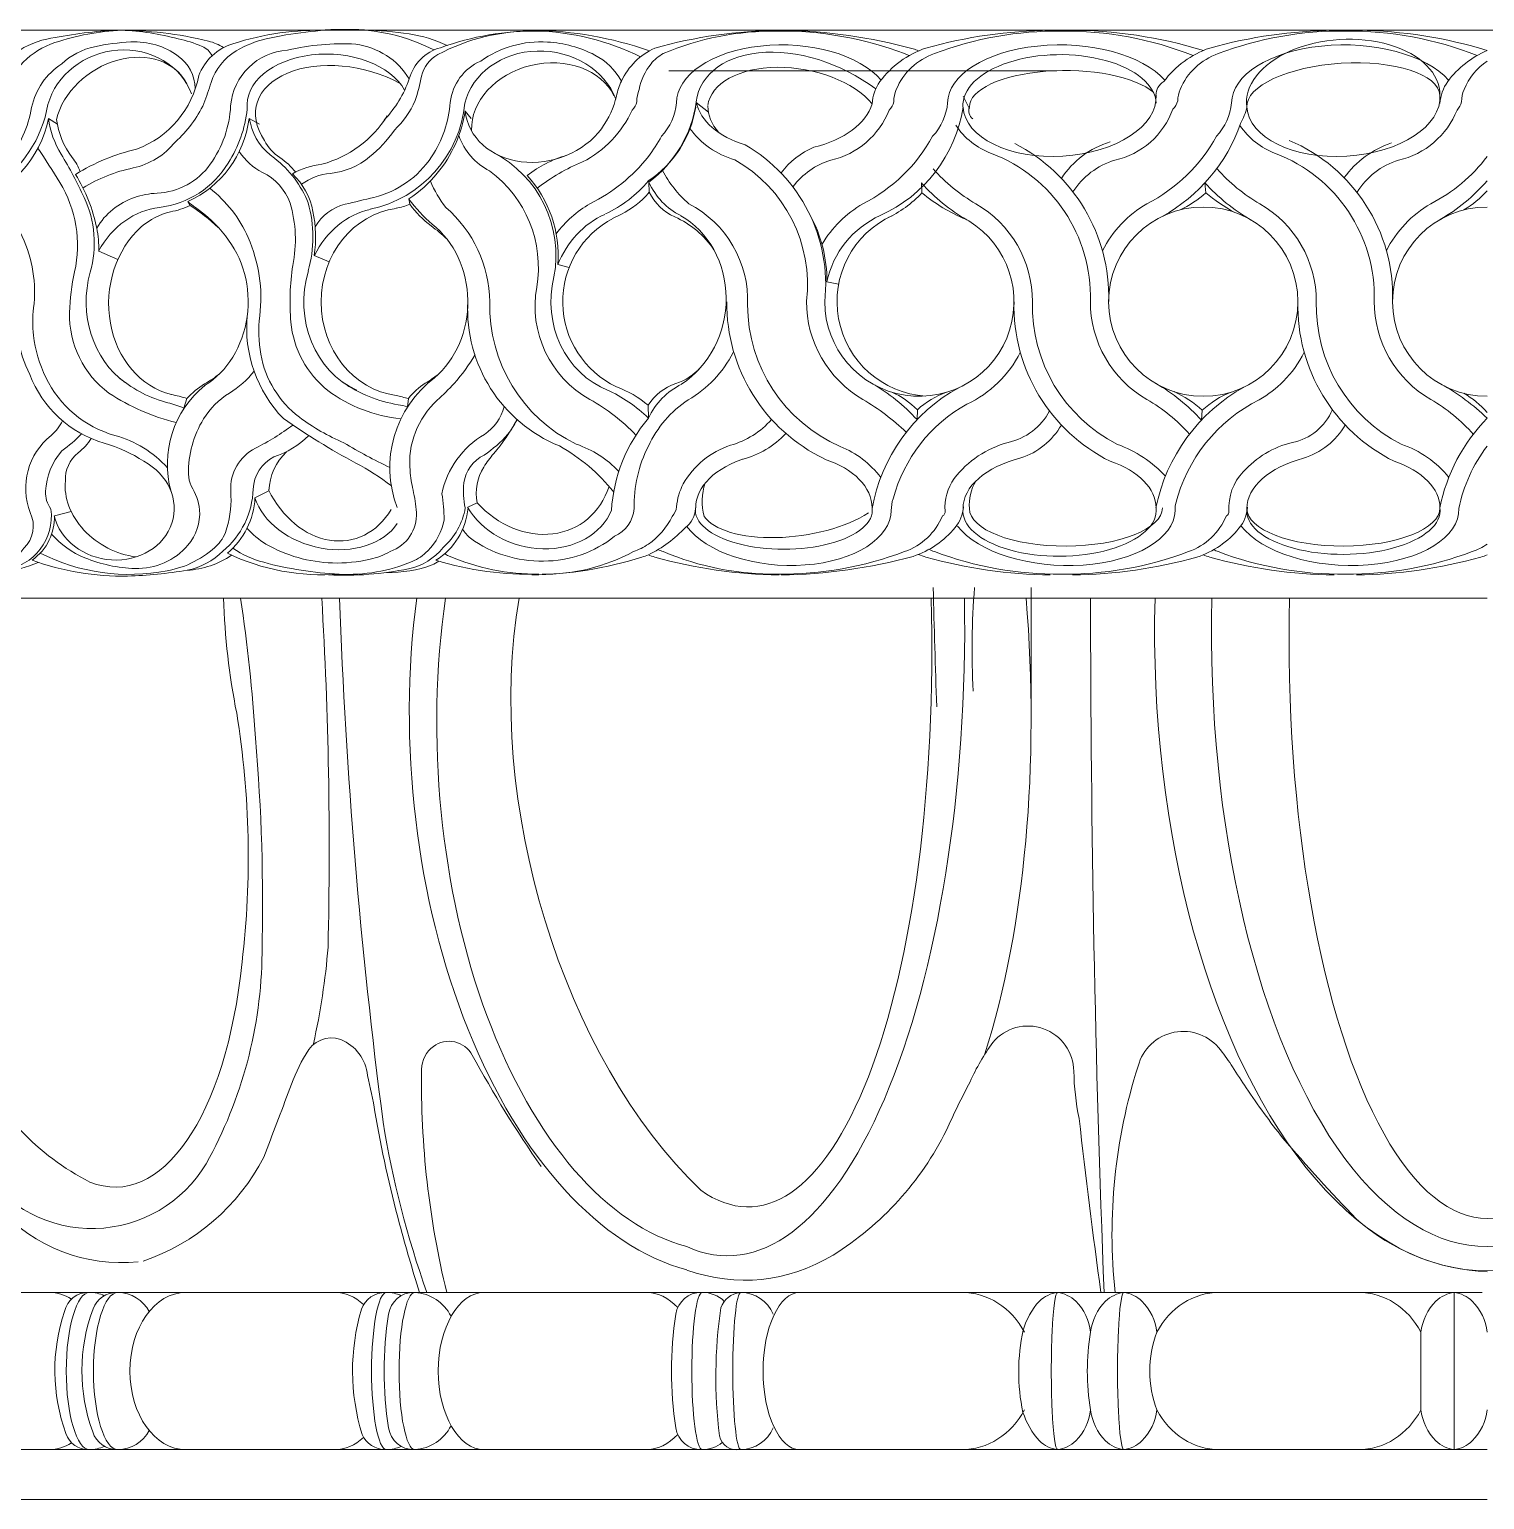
# Model space of a CAD drawing. Header units: millimetres. Extents: x 542654 to 551203, y 315718 to 321804.
# Drawn here: x 547724.7 to 547840.1, y 321097.9 to 321214.4 of the extents above; entities that cross this region are included whole.
import ezdxf

# ---------------------------------------------------------------- set-up
doc = ezdxf.new("R2010")
doc.units = ezdxf.units.MM
doc.layers.add('cad-block.com', color=250, linetype='Continuous')

msp = doc.modelspace()

# ---------------------------------------------------------------- linework, layer by layer
at = {"layer": 'cad-block.com', "color": 18, "lineweight": 15, "true_color": 0x000000}
msp.add_line((547673.71, 321169.35), (547840.28, 321169.35), dxfattribs=at)
for points in [[(547661.06, 321214.35), (548019.5, 321214.35)], [(547806.17, 321211.15), (547775.42, 321211.15)], [(547798.74, 321209.12), (547799.26, 321208.13)], [(547759.28, 321207.95), (547759.76, 321207.36)], [(547777.6, 321208.63), (547778.56, 321207.86)], [(547726.25, 321207.36), (547726.96, 321206.9)], [(547742.15, 321207.35), (547742.98, 321206.9)], [(547773.87, 321201.53), (547773.84, 321202.3)], [(547795.48, 321201.47), (547795.46, 321202.25)], [(547817.98, 321201.47), (547817.91, 321202.26)], [(547747.32, 321196.5), (547748.51, 321196)], [(547766.63, 321195.78), (547767.52, 321195.55)], [(547787.95, 321194.41), (547788.88, 321194.23)], [(547795.12, 321184.27), (547795.1, 321183.49)], [(547817.7, 321184.24), (547817.63, 321183.45)], [(547742.62, 321177.3), (547743.73, 321177.85)], [(547759.48, 321176.55), (547760.22, 321176.9)], [(547679.65, 321114.31), (547839.88, 321114.31)], [(547718.68, 321114.31), (547728.68, 321114.31)], [(547737.81, 321114.31), (547748.94, 321114.31)], [(547762.26, 321114.31), (547773.6, 321114.31)], [(547785.79, 321114.31), (547798.63, 321114.31)], [(547819.07, 321114.31), (547830.06, 321114.31)], [(547837.66, 321101.85), (547837.66, 321114.31)], [(547835.03, 321111.16), (547835.03, 321105)], [(547669.62, 321101.85), (547840.28, 321101.85)], [(547718.68, 321101.85), (547728.68, 321101.85)], [(547737.81, 321101.85), (547748.94, 321101.85)], [(547762.26, 321101.85), (547773.6, 321101.85)], [(547785.79, 321101.85), (547798.63, 321101.85)], [(547819.07, 321101.85), (547830.06, 321101.85)], [(547668.43, 321097.89), (547840.28, 321097.89)]]:
    msp.add_lwpolyline(points, dxfattribs=at)
for points in [[(547712.74, 321202.07, -0.081747), (547715.83, 321203.13, 0.186687), (547720.95, 321206.18, 0.153042), (547722.51, 321208.56, -0.147978), (547724.26, 321211.82, -0.116159), (547726.76, 321213.37, -0.069587), (547732.05, 321214.35, -0.061389), (547736.52, 321213.67, -0.05776), (547738.43, 321213.07, -0.195391), (547739.22, 321212.33, -1.144164)], [(547721.52, 321209.89, -0.245882), (547726.12, 321213.65, -0.035445), (547731.4, 321214.35, -2.639422)], [(547728.99, 321201.86, -0.085747), (547732.96, 321203.44, 0.173428), (547736.31, 321205.51, 0.099677), (547738.58, 321208.55, 0.010356), (547739.14, 321210.21, -0.183892), (547741.13, 321212.72, -0.07889), (547743.52, 321213.67, -0.051544), (547749.8, 321214.42, -0.122981), (547756.8, 321212.79, -2.424902)], [(547738.94, 321213.49, 0.062253), (547731.67, 321214.35)], [(547733.24, 321204.93, 0.262527), (547738.17, 321210.76, -0.234916), (547740.87, 321213.28, -0.085906), (547748.39, 321214.35, 6.378675)], [(547773.18, 321212.24, 0.112919), (547764.85, 321214.29, 0.127971), (547757.12, 321212.42, 0.219163), (547755.83, 321210.71, -0.022667), (547755.32, 321208.78, -0.099259), (547753.67, 321206.43, -0.066876), (547751.71, 321204.31, -0.149991), (547748.6, 321203.01, 0.130563), (547746.3, 321202.15, 2.937917)], [(547757.85, 321213.15, 0.076039), (547754.84, 321214.06, 0.049926), (547747.73, 321214.36)], [(547752.87, 321207.25, 0.106135), (547754.85, 321210.5, -0.266284), (547757.32, 321212.97, -0.09033), (547765.13, 321214.29, -2.675472)], [(547773.8, 321212.75, 0.018642), (547773.8, 321212.75, 0.079307), (547764.75, 321214.35)], [(547774.01, 321211.69, -0.109679), (547774.98, 321212.5, -0.103225), (547784.02, 321214.29)], [(547774.3, 321212.94, -0.000006), (547774.3, 321212.94, -0.065451), (547784.16, 321214.35)], [(547794.48, 321212.35, 0.020558), (547794.1, 321212.5, 0.093407), (547784.02, 321214.29)], [(547795.22, 321212.72, 0.016128), (547794.78, 321212.88, 0.06288), (547784.48, 321214.35)], [(547791.54, 321208.52, -0.143119), (547792.15, 321210.28, -0.152401), (547795.79, 321212.94, -0.065451), (547805.65, 321214.35)], [(547793.25, 321208.69, -0.103393), (547793.45, 321209.66, -0.214877), (547796.47, 321212.5, -0.093177), (547806.52, 321214.29, -0.071007)], [(547816.98, 321212.35, 0.020302), (547816.98, 321212.35, 0.097303), (547806.52, 321214.29)], [(547817.79, 321212.75, 0.018782), (547817.79, 321212.75, 0.074966), (547807.08, 321214.35)], [(547814.03, 321209.19, -0.287049), (547814.65, 321210.28, -0.152401), (547818.29, 321212.94, -0.065459), (547828.15, 321214.35)], [(547815.75, 321208.75, -0.096375), (547815.95, 321209.66, -0.214877), (547818.97, 321212.5, -0.093407), (547829.05, 321214.29, -0.071007)], [(547839.49, 321212.35, 0.097156), (547829.05, 321214.29)], [(547840.28, 321212.75, 0.018642), (547840.28, 321212.75, 0.0708), (547830.12, 321214.35)], [(547713.56, 321198.79, -0.223247), (547716.21, 321200.88, 0.044193), (547720.71, 321202.36, 0.115816), (547722.97, 321204.03, 0.136382), (547724.92, 321208.23, -0.200248), (547727.3, 321211.69, -0.134958), (547729.91, 321213.05, -0.040542), (547732.78, 321213.43, -0.171541), (547736.54, 321212.31, -0.237341), (547737.87, 321209.73, 213.805506)], [(547730.08, 321198.67, -0.180053), (547733.07, 321201.1, -0.071042), (547734.86, 321201.44, 0.230858), (547739.08, 321203.73, 0.143892), (547740.69, 321208.37, -0.37268), (547745.2, 321212.77, -0.074), (547750.61, 321213.25, -0.224865), (547754.85, 321210.5, 13.018877)], [(547738.94, 321213.49, -0.075231), (547740.13, 321212.98, -0.075231)], [(547747.39, 321198.77, -0.212772), (547749.77, 321200.56, 0.003748), (547752.05, 321201.11, 0.18758), (547756.62, 321204.32, 0.128591), (547758.1, 321208.64, -0.268767), (547760.51, 321211.91, -0.172279), (547765.81, 321213.42, -0.10341), (547769.56, 321212.39, -0.150327), (547771.66, 321210.33, -1.681499)], [(547771.27, 321209.14, -0.046853), (547771.66, 321210.33, -0.173558), (547774.3, 321212.94, -0.134169)], [(547836.54, 321208.55, -0.139266), (547837.15, 321210.28, -0.134169), (547840.28, 321212.74, -0.134169)], [(547772.88, 321208.69, -0.103393), (547773.08, 321209.66, -0.135171), (547774.01, 321211.69, -0.146784)], [(547838.25, 321208.69, -0.103393), (547838.45, 321209.66, -0.146784), (547840.28, 321211.91, -0.146784)], [(547770.11, 321206.58, 0.098394), (547771.27, 321209.14, -0.670495)], [(547716.78, 321200, 0.048193), (547721.85, 321201.94, 0.215502), (547726.2, 321208.47, 1.996929)], [(547735.06, 321200.31, 0.229973), (547740.5, 321203.83, 0.117172), (547742, 321208.1, 10.429524)], [(547751.76, 321200.16, 0.327229), (547759.26, 321208.58, 150.59008)], [(547754.82, 321200.98, 0.072945), (547757.07, 321203.02, 0.133742), (547759.28, 321207.95, -0.855332)], [(547764.99, 321201.83, -0.068828), (547768.59, 321203.92, 0.16839), (547772.52, 321208.03, 0.167427), (547772.88, 321208.69)], [(547773.8, 321202.41, 0.20928), (547777.55, 321208.25, 0.129765)], [(547773.84, 321202.3, 0.195253), (547777.6, 321208.63, 4.226524)], [(547774.84, 321205.95, 0.163446), (547776.03, 321208.6, -6.909534)], [(547785.26, 321201.94, -0.163972), (547788.26, 321204.05, 0.246599), (547792.89, 321208.03, 0.167427), (547793.25, 321208.69, -0.004862)], [(547792.17, 321199.67, 0.255515), (547798.74, 321208.26)], [(547796.33, 321205.95, 0.163446), (547797.52, 321208.6, -6.909534)], [(547799.24, 321208.26, 0.301195), (547799.51, 321207.32, -0.248294)], [(547807.45, 321201.54, -0.180292), (547810.76, 321204.05, 0.257063), (547815.37, 321208.1, 0.154584), (547815.75, 321208.75, -0.004862)], [(547818.83, 321205.95, 0.163446), (547820.02, 321208.6, -6.909534)], [(547820.74, 321206.97, 0.063694), (547821.24, 321208.26, -14.566342)], [(547829.97, 321201.51, -0.187032), (547833.26, 321204.05, 0.246599), (547837.89, 321208.03, 0.167427), (547838.25, 321208.69, -0.004862)], [(547720.13, 321200.69, 0.280746), (547726.25, 321207.36, 5.588893)], [(547729.56, 321195.17, 0.180093), (547729.09, 321201.09, 0.027271), (547727.26, 321204.52, -0.10274), (547726.25, 321207.36, -0.10274)], [(547726.9, 321207.29, 0.131718), (547728.13, 321204.26, -0.091647), (547728.76, 321203.14, 18.340922)], [(547737.29, 321200.78, 0.263197), (547742.15, 321207.35, 5.108955)], [(547746.84, 321195.28, 0.136177), (547746.84, 321200.67, 0.135064), (547744.17, 321204.21, -0.19006), (547742.26, 321206.98, -0.82602)], [(547753.1, 321207.57, -0.191884), (547747.93, 321203.74, 0.103334), (547745.59, 321202.97, 0.106934)], [(547777.07, 321206.6, 0.171369), (547780.65, 321204.09, -0.301945), (547786.33, 321192.87, 0.268572), (547790.81, 321185.09, -0.055523), (547794.24, 321182.49, -0.048784)], [(547798.16, 321206.84, 0.161371), (547801, 321204.59, -0.318713), (547808.83, 321192.87, 0.268575), (547813.31, 321185.09, -0.080911), (547816.68, 321182.34, -0.081294)], [(547814.53, 321199.6, -0.267865), (547814.53, 321199.6, 0.183586), (547820.74, 321206.97, 0.21331)], [(547820.69, 321206.81, 0.159429), (547823.5, 321204.59, -0.318713), (547831.33, 321192.87, 0.268575), (547835.81, 321185.09, -0.081294), (547839.19, 321182.32, -0.081294)], [(547743.37, 321205.61, 0.122166), (547744.59, 321204.26, -0.076887), (547745.85, 321203.11, 2.852258)], [(547758.78, 321206.01, 0.195227), (547761.22, 321203.21, -0.283008), (547764.95, 321194, 0.320836), (547769.17, 321185.09, -0.074676), (547772.81, 321182.26, -0.081294)], [(547773.8, 321204.34, 0.036546), (547774.84, 321205.95)], [(547787.56, 321197.37, -0.129971), (547790.81, 321200.6, 0.149601), (547796.33, 321205.95, 0.21331)], [(547806.53, 321202.61, -0.178716), (547810.4, 321205.5, 0.31947), (547810.4, 321205.5, -0.000978), (547810.4, 321205.5, -0.000978)], [(547809.79, 321196.87, -0.146171), (547813.31, 321200.6, 0.149601), (547818.83, 321205.95, 0.21331)], [(547828.94, 321202.67, -0.14896), (547832.71, 321205.44, 0.033692), (547832.71, 321205.44, 0.157416)], [(547736.39, 321183.26, -0.084711), (547731.05, 321185.59, -0.244148), (547727.92, 321191.98, -0.049704), (547728.32, 321195.21, 0.195952), (547727.15, 321202.29, 0.006951), (547725.42, 321205.01, -10.854549)], [(547728.4, 321202.92, -0.082612), (547733.24, 321204.93)], [(547754.18, 321183.55, -0.131559), (547748.4, 321185.79, -0.202765), (547745.46, 321191.22, -0.056499), (547745.61, 321195.72, 0.124857), (547745.4, 321200.66, 0.199329), (547743.21, 321203.08, -0.12536), (547741.38, 321204.73, 3.307301)], [(547764.2, 321202.85, -0.097494), (547767.33, 321204.44, 0.033692), (547767.33, 321204.44, 0.157416)], [(547766.49, 321198.22, -0.100998), (547769.17, 321200.6, 0.110215), (547773.8, 321204.34, 0.112441)], [(547781.47, 321205.27), (547781.47, 321205.27, -0.296896), (547787.78, 321192.84, -0.293371)], [(547832.29, 321196.87, -0.146184), (547835.81, 321200.6, 0.112441), (547840.28, 321204.34, 0.112441)], [(547774.92, 321203.25, 0.096), (547777, 321200.6, -0.292425), (547781.66, 321192.58, 0.296797), (547789.01, 321181.36, -0.135998), (547792.22, 321178.91, -0.119149)], [(547796.37, 321203.37, 0.081294), (547799.76, 321200.6, -0.268505), (547804.24, 321192.83, 0.288999), (547810.97, 321181.53, -0.123631), (547814.78, 321179, -0.052437)], [(547818.87, 321203.37, 0.081294), (547822.26, 321200.6, -0.268505), (547826.74, 321192.83, 0.288678), (547833.46, 321181.54, -0.142365), (547837.25, 321178.91, -0.117646)], [(547728.4, 321202.92, -0.088472), (547730.08, 321198.67, -0.057435), (547730.24, 321196.84), (547731.75, 321196.18)], [(547745.59, 321202.97, -0.158291), (547747.21, 321200, -0.086855), (547747.32, 321196.5, 1.100134)], [(547756.52, 321202.4, 0.062231), (547757.74, 321200.31, -0.214339), (547761.24, 321192.83, 0.294925), (547768.09, 321181.54, -0.122919), (547771.46, 321179.39, -0.117646)], [(547766.63, 321195.78, 0.204263), (547764.2, 321202.85, 3.948611)], [(547770.4, 321199.79, -0.267865), (547770.4, 321199.79, 0.10551), (547773.8, 321202.41, 0.081294)], [(547795.46, 321202.25, 0.000208), (547795.47, 321202.24, 0.000208)], [(547836.55, 321199.35, -0.267865), (547836.55, 321199.35, 0.081061), (547840.28, 321202.41, 0.081294)], [(547735.68, 321179.68, 0.140326), (547731.52, 321182.24, -0.216719), (547726.04, 321186.84, -0.080842), (547725.07, 321190.17, -0.061463), (547725.07, 321192.34, 0.140584), (547724.18, 321198, 0.097397), (547721.74, 321201.34, 6.432445)], [(547740.28, 321198.06, 0.075944), (547737.9, 321200.3, -0.03389), (547737.29, 321200.78, -0.03389)], [(547737.29, 321200.78), (547737.48, 321200.47, -0.045603), (547739.7, 321198.73, -0.663417)], [(547753.31, 321179.7, -0.025818), (547749.67, 321181.65, -0.061076), (547746.14, 321183.69, -0.18941), (547743.08, 321188.67, -0.074307), (547743, 321191.71, 0.134088), (547742.08, 321197.92, 0.125865), (547739.03, 321201.83, 3.907296)], [(547754.82, 321200.98), (547754.89, 321200.56, 0.079215), (547756.59, 321198.84, -0.030572), (547757.84, 321197.8, -1.926078)], [(547771.03, 321199.48, 0.090638), (547773.35, 321200.97, 0.032029), (547773.87, 321201.53, 0.032029)], [(547773.87, 321201.53, 0.180148), (547775.89, 321199.56, -0.140285), (547779, 321196.95, -0.153209)], [(547795.48, 321201.47, -0.09598), (547792.67, 321199.43, -19.622148)], [(547795.48, 321201.47, 0.076771), (547798.97, 321199.37, -1.326627)], [(547817.98, 321201.47, -0.072262), (547815.94, 321200.11, -19.622148)], [(547817.98, 321201.47, 0.044426), (547820.24, 321199.93, -1.326627)], [(547840.28, 321201.63, -0.08041), (547838.44, 321200.11, -19.622148)], [(547733.62, 321198.79, -0.109003), (547735.92, 321199.96, 0.063154), (547737.48, 321200.47, -6.141469)], [(547753.81, 321200.24, 0.036796), (547754.89, 321200.56, -1.216476)], [(547787.95, 321194.41, 0.128532), (547786.6, 321199.73, -19.222281)], [(547791.53, 321199.34, 0.000001), (547791.53, 321199.34, 0.000001)], [(547733.82, 321180.19, 0.014695), (547733.82, 321180.19, 0.074847), (547730.66, 321181.63, -0.234064), (547724.77, 321187.07, -0.17384), (547723.99, 321192.84)], [(547759.49, 321192.84, 0.318818), (547766.75, 321181.4), (547766.75, 321181.4)], [(547780.02, 321192.84, -0.036008), (547780.02, 321192.84, 0.291562), (547787.77, 321180.37), (547787.77, 321180.37)], [(547802.78, 321192.84, 0.290613), (547810.4, 321180.19), (547810.4, 321180.19)], [(547825.28, 321192.84, 0.290609), (547832.9, 321180.19), (547832.9, 321180.19)], [(547750.61, 321180.05, 0.280317), (547750.61, 321180.05, -0.028633), (547744.88, 321183.57, -0.220354), (547742.01, 321191.75)], [(547760.06, 321188.65, -0.056045), (547758.4, 321186.36, -0.022795), (547757.07, 321185.03, 0.235098), (547754.91, 321179.44, 0.032245), (547755.15, 321177.91, -0.038781), (547755.41, 321176.14, -0.33746), (547753.34, 321173.05, -0.078815), (547751.74, 321172.42, -0.063281), (547748.76, 321172.13, -0.121478), (547743.49, 321173.62, -0.064238), (547741.99, 321174.87, 3.827273)], [(547776.95, 321185.06, -0.081294), (547776.95, 321185.06, 0.147638), (547780.52, 321188.81, 0.267657)], [(547742.55, 321187.34, -0.093335), (547740.59, 321185.59, 0.120817), (547738.54, 321183.54, 0.139988), (547737.35, 321179.18, 0.101965), (547737.56, 321178.23, -0.1221), (547738.23, 321176.34, -0.196806), (547737.31, 321173.54, -0.227466), (547733.12, 321171.69, -0.088773), (547729.13, 321172.54, -0.116279), (547726.5, 321174.41, 0.122608)], [(547731.92, 321186.75, 0.108935), (547735.72, 321184.83, -0.041757), (547736.98, 321184.41, -0.041757)], [(547736.97, 321184.41), (547737.23, 321185.16, -0.074458), (547738.63, 321186.32, 0.04174), (547739.84, 321187.15, 24.307937)], [(547753.89, 321176.52, -0.334356), (547756.86, 321186.81, 0.532296)], [(547754.72, 321184.51), (547754.79, 321185.17, -0.096515), (547756.12, 321186.37, 0.028724), (547757.16, 321187.09, -26.089249)], [(547773.8, 321183.61), (547773.78, 321184.63, -0.17579), (547775.98, 321186.35, 0.131284), (547777.94, 321187.63, -43.334698)], [(547735.97, 321177.79, -0.297265), (547738.64, 321186.2, 0.080873)], [(547754.72, 321184.51, 0.02419), (547753.97, 321184.67, -0.113221), (547749.57, 321186.46)], [(547773.78, 321184.63, 0.086829), (547771.27, 321186.09)], [(547773.8, 321183.61, -0.165674), (547776.44, 321186.31, -0.072831)], [(547791.54, 321176.44, -0.227666), (547798.4, 321186.02, -0.227666)], [(547795.12, 321184.27, 0.097777), (547793.09, 321185.67, 19.622148)], [(547795.12, 321184.27, -0.100015), (547797.42, 321185.66, 1.326627)], [(547814.03, 321176.49, -0.220603), (547821.04, 321186.09, 0.066571), (547821.04, 321186.09)], [(547814.04, 321186.35, -0.07743), (547817.63, 321183.45)], [(547817.7, 321184.24, 0.07015), (547815.47, 321185.71, 19.622148)], [(547815.58, 321176.75, -0.220522), (547822.22, 321185.07, 0.067828), (547824.14, 321186.54, 0.067828)], [(547817.7, 321184.24, -0.084322), (547819.99, 321185.68, 1.326627)], [(547840.28, 321184.06, 0.08041), (547838.44, 321185.58, 19.622148)], [(547735.99, 321185.48, -0.033293), (547737.23, 321185.16, -0.045496)], [(547762.36, 321184.51, -0.181014), (547760.81, 321182.32, 0.210964), (547757.43, 321177.62, -0.035745), (547757.62, 321175.55, -0.146791), (547756.31, 321173.08, -0.099604), (547755.07, 321172.24, -0.112427), (547749.3, 321171.24, -0.052552), (547743.31, 321172.18, -0.081574), (547740.86, 321173.29, -481557.148128)], [(547753.81, 321185.41, 0.006424), (547754.79, 321185.17, -1.587277)], [(547773.8, 321181.39, -0.136905), (547776.95, 321185.06, 0.068195), (547776.95, 321185.06)], [(547793.2, 321177.22, -0.203725), (547799.05, 321184.72, 0.068195), (547799.05, 321184.72, 0.068195)], [(547727.36, 321183.4, -0.118246), (547726.46, 321182.24, 0.325983), (547724.8, 321176.12, -0.327377), (547724.3, 321173.29, -0.143144), (547722.74, 321172.09, -0.106305), (547717.06, 321171.18, -0.122174), (547709.43, 321173.19, -2.910199)], [(547760.22, 321176.9, -0.18765), (547760.75, 321179.73, -0.039095), (547761.54, 321180.8, 0.054537), (547763.37, 321183.45, 6.83049)], [(547760.78, 321180.68, 0.063521), (547762.67, 321182.33, 0.041781), (547763.37, 321183.45, 5.943578)], [(547770.87, 321176.3, -0.160271), (547773.8, 321183.61, -0.145453)], [(547776.56, 321178.39, -0.186494), (547780.31, 321181.46, 0.147073), (547783.56, 321183.5, 0.148769)], [(547798.04, 321178.82, -0.167244), (547802.32, 321181.68, 0.221723), (547805.59, 321184.18, 0.21466)], [(547820.95, 321179.36, -0.150244), (547824.83, 321181.68, 0.25156), (547828.01, 321184.28, 0.21133)], [(547836.53, 321176.49, -0.145453), (547840.28, 321183.61, -0.145453)], [(547745.62, 321183.06, -0.045129), (547742.67, 321181.23, 0.299565), (547740.7, 321177.83, -0.09087), (547740.39, 321174.91, -0.144119), (547739.64, 321173.56, -0.150915), (547735.65, 321171.51, -0.166619), (547725.6, 321172.91, -133.500069)], [(547726.02, 321177.81, -0.16978), (547727.32, 321181.01, 0.043804), (547728.88, 321182.36, -0.6587)], [(547742.47, 321177.98, -0.262287), (547744.11, 321180.54, 0.120053), (547746.88, 321182.23, 0.069073)], [(547781.26, 321180.35, 182.59746), (547781.26, 321180.35, 0.142317), (547784.69, 321182.39)], [(547803.31, 321180.45, -0.165719), (547803.31, 321180.45, 0.184944), (547806.53, 321183.06)], [(547825.71, 321180.43, -0.132314), (547825.71, 321180.43, 0.187603), (547829.03, 321183.06)], [(547727.59, 321178.63, -0.237758), (547728.61, 321180.86, 0.081735), (547729.65, 321181.99, -9.331702)], [(547743.73, 321177.85, -0.034066), (547743.73, 321177.85, -0.197259), (547745.12, 321180.95, -3.930132)], [(547766.75, 321181.4, -0.099661), (547771.05, 321177.75, 0.400997)], [(547772.67, 321176.44, -0.123226), (547773.8, 321181.39, -0.113469)], [(547773.8, 321181.39, -0.000004), (547773.8, 321181.39, -0.000004)], [(547838.04, 321176.44, -0.115094), (547840.28, 321181.39, -0.113469)], [(547750.61, 321180.05, -0.04339), (547753.43, 321178.24, 0.356149)], [(547759.29, 321176.5, -0.083203), (547759.17, 321178.47, -0.247182), (547760.78, 321180.68, -2.400939)], [(547798.04, 321178.82, 0.172817), (547797.31, 321176.23, 0.467619)], [(547799.24, 321176.44, -0.150462), (547799.75, 321178.62, 1140.797871)], [(547820.95, 321179.36, 0.207831), (547819.81, 321176.23, 0.467619)], [(547740.08, 321173.07, 0.215825), (547742.47, 321177.98, -7.383926)], [(547776.56, 321178.39, 0.104985), (547776.04, 321176.59, 0.023441), (547776.04, 321176.59, 1.136097)], [(547708.89, 321172.54, 0.118811), (547716.84, 321171.27, 0.082433), (547722.75, 321171.58, 0.413915), (547726.45, 321176.4, 1.886314)], [(547742.62, 321177.3, -0.21013), (547740.43, 321172.9, -4.567109)], [(547754.8, 321171.67, 0.176971), (547757.53, 321173.35, 0.170859), (547759.29, 321176.5, 30.835725)], [(547759.51, 321176.49, -0.234886), (547756.96, 321172.34, 0.555427)], [(547772.67, 321176.44, -0.273571), (547771.12, 321174.24, -0.171003), (547765.5, 321172.28, -0.163869), (547759.69, 321174.09, -0.074042), (547759.08, 321174.81, 2.685215)], [(547776.04, 321176.59, -0.144926), (547775.69, 321175.81, -0.128461), (547773.8, 321173.62, -0.131639)], [(547777.54, 321176.44, -0.221293), (547776.74, 321174.94, -0.091677), (547773.8, 321172.78, -0.107279)], [(547798.77, 321176.57, -0.154889), (547798.11, 321174.94, -0.142486), (547794.78, 321172.65, -0.063968), (547784.32, 321171.18)], [(547793.05, 321176.29, -0.086243), (547793.2, 321177.22)], [(547798.74, 321176.49, -0.0002), (547798.74, 321176.49, -0.0002)], [(547821.28, 321176.55, -0.160145), (547820.61, 321174.88, -0.142486), (547817.28, 321172.59, -0.065451), (547807.42, 321171.18, -0.065451)], [(547815.55, 321176.27, -0.076886), (547815.58, 321176.75, -0.711485)], [(547724.95, 321172.35, 0.131141), (547726.32, 321173.96, 0.120504), (547726.72, 321175.86), (547728.04, 321176.22)], [(547797.31, 321176.23, -0.375012), (547797.11, 321175.87, -0.214877), (547794.1, 321173.03, -0.093177), (547784.05, 321171.24, -0.071007)], [(547819.81, 321176.23, -0.375012), (547819.61, 321175.87, -0.214877), (547816.6, 321173.03, -0.094059), (547806.44, 321171.24, -0.071007)], [(547732.53, 321171.09, 0.034973), (547737.24, 321171.55, 0.146763), (547740.08, 321173.07, 0.146763)], [(547749.3, 321171.24, -0.131146), (547740.43, 321172.9, -0.136736)], [(547765.13, 321171.24, -0.104791), (547757.97, 321172.69, -0.031762), (547757.65, 321172.86, -1.384348)], [(547773.8, 321172.78, -0.018642), (547773.29, 321172.59, -0.073626), (547764.55, 321171.18, -0.065451)], [(547773.8, 321173.62, -0.066014), (547772.61, 321173.03, -0.127622), (547765.37, 321171.24)], [(547773.8, 321172.78, 0.017867), (547774.3, 321172.59, 0.065451), (547784.16, 321171.18, 0.065451)], [(547774.56, 321173.19, 0.022594), (547774.98, 321173.03, 0.10345), (547784.05, 321171.24)], [(547795.22, 321172.81, 0.020284), (547795.79, 321172.59, 0.065451), (547805.65, 321171.18, 0.065451)], [(547796.02, 321173.21, 0.024119), (547796.47, 321173.03, 0.093177), (547806.52, 321171.24)], [(547817.79, 321172.78, 0.01773), (547818.29, 321172.59, 0.065459), (547828.15, 321171.18, 0.065459)], [(547818.59, 321173.18, 0.020326), (547818.97, 321173.03, 0.093407), (547829.05, 321171.24)], [(547840.28, 321173.62, -0.066014), (547839.1, 321173.03, -0.093177), (547829.05, 321171.24)], [(547840.28, 321172.78, -0.018642), (547839.78, 321172.59, -0.065451), (547829.92, 321171.18, -0.065451)], [(547719.81, 321171.18, 0.107945), (547725.43, 321172.17, -2.721038)], [(547732.53, 321171.09, -0.091204), (547724.95, 321172.35, -0.116078)], [(547740.77, 321172.74, -0.210263), (547740.77, 321172.74, -0.134425), (547737.24, 321171.55, 0.410848)], [(547748.46, 321171.18, 0.062233), (547754.8, 321171.67, -20.36839)], [(547756.67, 321171.97, -0.089164), (547753.04, 321171.38, -138.152303)], [(547757.2, 321172.27, -0.023677), (547756.67, 321171.97, -4.543444)], [(547765.13, 321171.24, -0.080531), (547756.96, 321172.34, -0.078298)], [(547729.54, 321123.06, -0.177668), (547720.28, 321132.95, -0.104428), (547714.05, 321167.54, -0.036968), (547714.19, 321169.35)], [(547720.94, 321124.06, 0.551195), (547738.75, 321124.51, 0.125628), (547743.18, 321141.22, 0.027203), (547742.66, 321158.24, 0.021581), (547741.47, 321169.35, 9.245556)], [(547741.6, 321140.5, 0.069677), (547741.17, 321160.22, -0.04102), (547740.13, 321169.35, -3.217229)], [(547747.91, 321169.35, -0.020873), (547748.41, 321141.68, -0.035915), (547747.25, 321134.02, -0.06104), (547747.25, 321134.02, -1.955874)], [(547756.24, 321114.31, -0.045147), (547752.78, 321127.81, -0.023792), (547749.32, 321169.35, -1.721189)], [(547796.65, 321160.73, -0.003075), (547796.38, 321170.18, -12.462797)], [(547799.54, 321161.97, -0.033495), (547799.65, 321170.18, 7.59438)], [(547804.14, 321160.18, -0.000569), (547804.13, 321170.18, 12.153058)], [(547809.92, 321114.31, -0.009714), (547808.85, 321169.35, 30.22856)], [(547733.75, 321116.79, 0.194829), (547743.32, 321125.04, 0.001541), (547745.38, 321130.46, -0.052446), (547746.67, 321133.21, -0.378842), (547749.42, 321134.36, -0.276804), (547751.54, 321131.51, -0.01885), (547752.13, 321128.62, 0.02496), (547754.08, 321119.73, 0.008184), (547755.65, 321114.31, 11.806369)], [(547788.45, 321117.27, 0.138056), (547797.42, 321127.16, -0.017495), (547799.3, 321131.01, -0.05202), (547801.1, 321134.13, -0.694192), (547807.52, 321131.84, 0.047335), (547807.94, 321128.1, 0.005702), (547809.66, 321114.31, -3.795045)], [(547810.79, 321114.31, -0.10384), (547812.61, 321132.24, -0.624831), (547819.15, 321133.53, -0.019), (547820.1, 321132.18, 0.004583), (547821.19, 321130.52, 0.018062), (547824.08, 321126.54, 0.012927), (547829.89, 321120.14, 0.17039), (547840.28, 321115.94, 6.256692)], [(547757.82, 321114.31, -0.06321), (547755.82, 321131.99, -0.235828), (547756.76, 321133.81, -0.45328), (547759.84, 321133.12, 0.027276), (547765.31, 321124.29, -1.667342)], [(547733.37, 321116.74, -0.239423), (547722.3, 321121.02)], [(547729.45, 321114.31, 0.361653), (547727.53, 321112.8, 1.230716)], [(547729.51, 321114.31, -0.106817), (547730.68, 321114.05, -1.230716)], [(547731.7, 321114.31, 0.315411), (547729.79, 321113.01, 1.230716)], [(547731.76, 321114.31, -0.276498), (547734.24, 321112.79, -0.276498)], [(547752.98, 321114.31, 0.320957), (547751.06, 321112.97, 1.230716)], [(547753.04, 321114.31, -0.106817), (547754.21, 321114.05, -1.230716)], [(547755.23, 321114.31, 0.375323), (547753.21, 321112.59, 1.230716)], [(547755.29, 321114.31, -0.263907), (547758.16, 321112.42, -1.230716)], [(547778, 321114.31, 0.375323), (547775.98, 321112.59, 1.230716)], [(547778.06, 321114.31, -0.198464), (547779.82, 321113.6, -1.230716)], [(547781.07, 321114.31, 0.284197), (547779.54, 321113.08, 1.230716)], [(547781.13, 321114.31, -0.297991), (547783.7, 321112.59, -1.230716)], [(547803.51, 321111.32, -0.115671), (547804.79, 321113.62, -0.15697), (547806.23, 321114.31, -2.145029)], [(547808.85, 321111.16, 0.168462), (547807.67, 321113.62, 0.15697), (547806.23, 321114.31, 2.145029)], [(547808.85, 321111.16, -0.168462), (547810.04, 321113.62, -0.15697), (547811.48, 321114.31, -2.145029)], [(547814.1, 321111.16, 0.168462), (547812.92, 321113.62, 0.15697), (547811.48, 321114.31, 2.145029)], [(547835.03, 321111.16, -0.168462), (547836.22, 321113.62, -0.15697), (547837.66, 321114.31, -2.145029)], [(547840.28, 321111.16, 0.168462), (547839.1, 321113.62, 0.15697), (547837.66, 321114.31, 2.145029)], [(547727.64, 321103.12, -0.170581), (547727.53, 321112.8, -6.055652)], [(547729.76, 321103.25, -0.178725), (547729.79, 321113.01, -6.055652)], [(547751.11, 321103.06, -0.147923), (547751.06, 321112.97, -6.055652)], [(547753.21, 321103.57, -0.077979), (547753.21, 321112.59, -6.055652)], [(547775.98, 321103.57, -0.077979), (547775.98, 321112.59, -6.055652)], [(547779.43, 321102.94, -0.065993), (547779.54, 321113.08, -6.055652)], [(547803.49, 321104.8, -0.107724), (547803.51, 321111.32, -8.27984)], [(547808.85, 321105, -0.085471), (547808.85, 321111.16, -137.299015)], [(547814.1, 321105, -0.182365), (547814.1, 321111.16, 161.359353)], [(547803.49, 321104.8, 0.102726), (547804.79, 321102.54, 0.15697), (547806.23, 321101.85, 2.145029)], [(547808.85, 321105, -0.168462), (547807.67, 321102.54, -0.15697), (547806.23, 321101.85, -2.145029)], [(547808.85, 321105, 0.168462), (547810.04, 321102.54, 0.15697), (547811.48, 321101.85, 2.145029)], [(547814.1, 321105, -0.168462), (547812.92, 321102.54, -0.15697), (547811.48, 321101.85, -2.145029)], [(547835.03, 321105, 0.168462), (547836.22, 321102.54, 0.15697), (547837.66, 321101.85, 2.145029)], [(547840.28, 321105, -0.168462), (547839.1, 321102.54, -0.15697), (547837.66, 321101.85, -2.145029)], [(547729.45, 321101.85, -0.336209), (547727.64, 321103.12, -1.230716)], [(547731.7, 321101.85, -0.329104), (547729.76, 321103.25, -1.230716)], [(547731.76, 321101.85, 0.276498), (547734.24, 321103.37, 0.276498)], [(547752.98, 321101.85, -0.301916), (547751.11, 321103.06, -1.230716)], [(547755.23, 321101.85, -0.375323), (547753.21, 321103.57, -1.230716)], [(547755.29, 321101.85, 0.263907), (547758.16, 321103.74, 1.230716)], [(547778, 321101.85, -0.375323), (547775.98, 321103.57, -1.230716)], [(547781.07, 321101.85, -0.404183), (547779.43, 321102.94, -1.230716)], [(547781.13, 321101.85, 0.297991), (547783.7, 321103.57, 1.230716)], [(547729.51, 321101.85, 0.106879), (547730.68, 321102.11, 1.230716)], [(547753.04, 321101.85, 0.106879), (547754.21, 321102.11, 1.230716)], [(547778.06, 321101.85, 0.175857), (547779.66, 321102.42, 1.230716)]]:
    msp.add_lwpolyline(points, format="xyb", dxfattribs=at)
msp.add_circle((547817.78, 321192.84), 7.5, dxfattribs=at)
for centre, radius, start, end in [((547769, 321209.61), 8.65, 303.6334, 350.9144), ((547819.39, 321193.27), 13.4, 358.1108, 67.1366), ((547757.31, 321196.51), 9.17, 349.2512, 62.7692), ((547789.61, 321198.99), 6.67, 113.8713, 142.5267), ((547796.65, 321193.21), 13.64, 358.4642, 63.0509), ((547778.83, 321204.53), 5.46, 204.1149, 243.1774), ((547805.98, 321211.53), 14.04, 221.4157, 240.3619), ((547829.03, 321212.33), 15, 222.1554, 240.0001), ((547764.28, 321207.88), 11.71, 216.1416, 229.4862), ((547795.28, 321192.84), 7.5, 179.9974, 63.8195), ((547795.28, 321192.84), 7.5, 114.4256, 167.9896), ((547796.25, 321192.84), 7.5, 114.5364, 266.2956), ((547840.28, 321192.84), 7.5, 90, 270), ((547795.28, 321192.84), 8.95, 294.8822, 333.3212), ((547817.78, 321192.85), 8.96, 315.2374, 333.319), ((547766.13, 321175.9), 10.87, 45.1306, 66.2328), ((547784.03, 321173.36), 15, 42.4658, 60.0542), ((547827.75, 321170.39), 18.22, 46.5139, 60.8297)]:
    msp.add_arc(centre, radius, start, end, dxfattribs=at)
at = {"layer": 'cad-block.com', "color": 18, "lineweight": 15, "true_color": 0x000000, "extrusion": (0, 0, -1)}
for centre, major_axis, ratio, start_param, end_param in [((547828.87, 321208.93), (7.66, 0.47), 0.611771, 3.097112, 6.327666), ((547731.96, 321207.35), (5.8, 1.42), 0.906219, 3.612066, 6.176447), ((547732.18, 321207.35), (4.85, 3.08), 0.776765, 3.812994, 6.366153), ((547748.43, 321208.28), (-6.44, 0.19), 0.649341, -0.086578, 2.773157), ((547765.33, 321207.37), (-6.18, 0.5), 0.860051, 0.133632, 2.758016), ((547784.53, 321208.51), (-8.5, 0.14), 0.550784, -0.010689, 2.697643), ((547786.61, 321205.74), (-8.69, 4.08), 0.636888, -0.262368, 1.891872), ((547806.53, 321208.51), (-9.01, 0.09), 0.519689, 0, 2.708717), ((547806.39, 321208.44), (7.66, 0.04), 0.519697, 3.106943, 6.261008), ((547829.03, 321208.51), (-9.01, 0.09), 0.519689, 0, 2.708324), ((547750.12, 321206.68), (-7.38, 1.73), 0.619214, -0.583436, 1.992712), ((547765.62, 321207.05), (5.74, 1.31), 0.790528, 3.28829, 6.099488), ((547785.42, 321207.32), (-6.9, 1.15), 0.569623, -0.019029, 2.558956), ((547806.89, 321208.23), (-7.65, 0.03), 0.38364, 0.000785, 2.717827), ((547828.89, 321208.73), (7.65, 0.47), 0.392348, 3.141593, 6.283185), ((547765.19, 321208.96), (5.75, 1.78), 0.828349, 7.129528, 9.584), ((547739.88, 321206.46), (-1.55, 5.15), 0.45202, 1.535351, 1.606242), ((547784.54, 321176.49), (-6.99, 0), 0.623938, 0, 1.134405), ((547784.54, 321176.49), (-6.99, 0), 0.623938, 2.05087, 3.141593), ((547806.39, 321176.47), (7.65, 0.03), 0.570546, 3.141593, 4.300206), ((547806.39, 321176.47), (7.65, 0.03), 0.570546, -1.015776, 0), ((547828.89, 321176.47), (7.65, 0.03), 0.570546, 3.141593, 4.287134), ((547828.89, 321176.47), (7.65, 0.03), 0.570546, -1.015777, 0), ((547785.51, 321177.24), (7.44, 0.61), 0.763861, 2.997297, 3.465506), ((547737.13, 321108.08), (0, 6.23), 0.709662, 3.141593, 6.283185), ((547760.77, 321108.08), (0, 6.23), 0.581976, 3.141593, 6.283185), ((547785.79, 321108.08), (0, 6.23), 0.465362, 3.141593, 6.283185), ((547819.07, 321108.08), (0, 6.23), 0.917573, 5.229268, 6.283185), ((547819.07, 321108.08), (0, 6.23), 0.917573, 3.141593, 4.19551)]:
    msp.add_ellipse(centre, major_axis=major_axis, ratio=ratio, start_param=start_param, end_param=end_param, dxfattribs=at)
at = {"layer": 'cad-block.com', "color": 18, "lineweight": 15, "true_color": 0x000000}
for centre, major_axis, ratio, start_param, end_param in [((547806.39, 321208.73), (7.65, 0.47), 0.569484, 3.141593, 6.283185), ((547828.89, 321208.73), (7.65, 0.47), 0.569484, 3.141593, 6.283185), ((547784.54, 321209.19), (6.99, 0), 0.623938, 3.270478, 4.25815), ((547785.51, 321208.35), (-6.99, 0.02), 0.630057, 0.005197, 0.496075), ((547784.54, 321209.19), (7.12, 0.23), 0.617858, -1.25142, -0.204884), ((547735.66, 321192.84), (0, 7.5), 0.855643, 0.093945, 1.008329), ((547752.99, 321192.82), (0, 7.47), 0.870269, 0.190265, 1.05601), ((547754.63, 321192.82), (0, 7.47), 0.905806, 0.121748, 3.019844), ((547773.02, 321192.84), (0, 7.5), 0.926275, 0.395763, 1.168691), ((547773.02, 321192.84), (1.24, 7.56), 0.90395, 3.835553, 5.960803), ((547737.44, 321192.84), (0.52, 7.51), 0.851613, 0.717894, 2.995016), ((547752.99, 321192.82), (0, 7.47), 0.870269, 3.778792, 5.680373), ((547774.52, 321192.84), (7.51, 0), 0.997391, 2.055046, 4.264091), ((547735.66, 321192.84), (0, 7.5), 0.855643, 3.623152, 5.480617), ((547735.66, 321192.84), (0, 7.5), 0.855643, 1.254931, 2.59414), ((547752.99, 321192.82), (0, 7.47), 0.870269, 1.235173, 2.780378), ((547773.02, 321192.84), (0, 7.5), 0.926275, 1.306345, 2.787281), ((547731.41, 321176.6), (-4.77, 0.67), 0.877375, 0.333601, 4.310603), ((547732.97, 321177.34), (-4.95, 2.68), 0.800288, 0.320851, 2.02054), ((547731.4, 321177.75), (5.38, 0.16), 0.593421, 3.079438, 3.527244), ((547748.59, 321181.19), (-1.77, 7.19), 0.776107, 1.845699, 3.804292), ((547764.52, 321181.28), (-4.04, 5.98), 0.845304, 1.741009, 3.727356), ((547748.46, 321177.79), (-5.93, 1.42), 0.740159, 0.420136, 2.873596), ((547765.02, 321178.3), (-6.05, 1.37), 0.803976, 0.628023, 3.010817), ((547784.6, 321176.62), (-8.45, 0.4), 0.553448, 0.426026, 3.158377), ((547784.54, 321176.29), (-7.01, 0), 0.438481, -0.067934, 3.209527), ((547806.58, 321176.62), (-8.97, 0.35), 0.522, 0.415421, 3.142305), ((547806.39, 321176.26), (7.66, 0.03), 0.469432, 3.083543, 6.341235), ((547806.89, 321176.47), (7.65, 0.03), 0.39308, 3.141593, 6.283185), ((547829.08, 321176.62), (-8.96, 0.32), 0.522762, 0.401935, 3.172065), ((547828.89, 321176.26), (7.66, 0.03), 0.45019, 3.081068, 6.34371), ((547828.89, 321176.47), (7.65, 0.03), 0.39308, 3.141593, 6.283185), ((547785.41, 321177.5), (7.47, 1.01), 0.429444, 3.359094, 5.547793), ((547806.39, 321175.26), (-7.66, -0.03), 0.612911, -0.044481, -0.044423), ((547778.61, 321156.95), (-2.88, 41.33), 0.570567, 1.226521, 2.945767), ((547778.61, 321156.95), (-1.97, 39.41), 0.545403, 1.223643, 2.968762), ((547784.86, 321151.65), (-9.04, 34.98), 0.572103, 0.899956, 2.397877), ((547779.91, 321167.53), (-0.18, 50.32), 0.376769, 2.969553, 4.747263), ((547780.11, 321170.24), (-1.79, 49.15), 0.326779, 2.897181, 4.682288), ((547781.22, 321166.76), (-3.84, 51.52), 0.438475, 3.971168, 4.729919), ((547840.28, 321166.76), (0, -50.74), 0.519486, 4.66141, 7.904961), ((547840.28, 321166.67), (0, -48.73), 0.448381, 4.657293, 7.909077), ((547840.28, 321166.04), (0, -45.87), 0.342311, 4.640193, 7.926178), ((547730.72, 321147.8), (-1.02, 25.14), 0.441721, 2.943957, 4.400046), ((547777.96, 321166.76), (-4.67, 51.43), 0.499341, 2.91928, 3.375283), ((547726.35, 321108.08), (0, 6.23), 0.687615, -0.415263, 0), ((547729.51, 321108.08), (0, -6.23), 0.296534, 3.141593, 6.283185), ((547731.76, 321108.08), (0, -6.23), 0.312137, 3.141593, 6.283185), ((547748.94, 321108.08), (0, 6.23), 0.687615, -0.563767, 0), ((547753.04, 321108.08), (0, -6.23), 0.189567, 3.141593, 6.283185), ((547755.29, 321108.08), (0, -6.23), 0.200824, 3.141593, 6.283185), ((547773.6, 321108.08), (0, 6.23), 0.687615, -0.633187, 0), ((547778.06, 321108.08), (0, -6.23), 0.130765, 3.141593, 6.283185), ((547781.13, 321108.08), (0, -6.23), 0.103285, 3.141593, 6.283185), ((547798.63, 321108.08), (0, 6.23), 0.917573, 5.229268, 6.283185), ((547806.23, 321108.08), (0, -6.23), 0.079453, 3.141438, 6.283031), ((547811.48, 321108.08), (0, -6.23), 0.079453, 3.141438, 6.283031), ((547830.06, 321108.08), (0, 6.23), 0.917573, 5.229268, 6.283185), ((547798.63, 321108.08), (0, 6.23), 0.917573, 3.141593, 4.19551), ((547830.06, 321108.08), (0, 6.23), 0.917573, 3.141593, 4.19551), ((547773.6, 321108.08), (0, 6.23), 0.687615, 3.141593, 3.77478), ((547726.35, 321108.08), (0, 6.23), 0.687615, 3.141593, 3.558936), ((547748.94, 321108.08), (0, 6.23), 0.687615, 3.141593, 3.70536)]:
    msp.add_ellipse(centre, major_axis=major_axis, ratio=ratio, start_param=start_param, end_param=end_param, dxfattribs=at)

doc.saveas('drawing.dxf')
